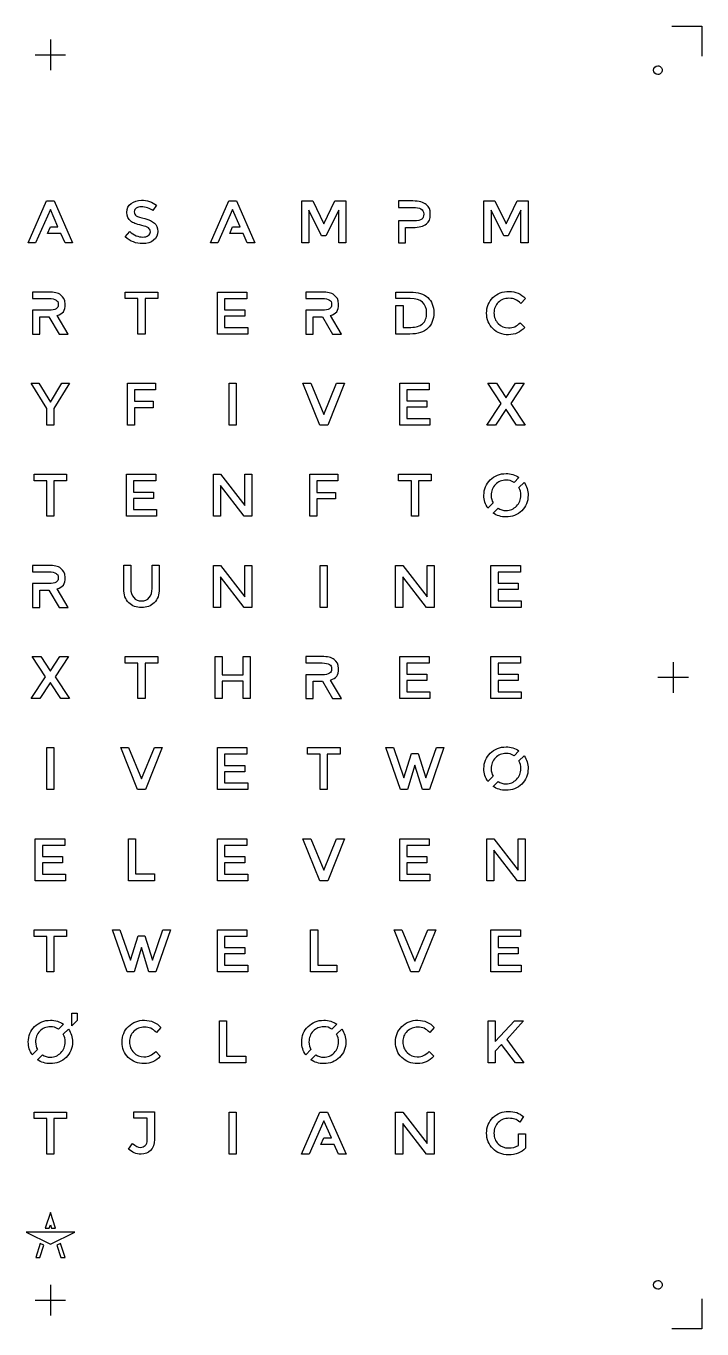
# Model space of a CAD drawing. Header units: millimetres. Extents: x 1 to 430, y 70 to 499.
# Drawn here: x 207.1 to 429.6, y 70.4 to 499.4 of the extents above; entities that cross this region are included whole.
import ezdxf

# ---------------------------------------------------------------- set-up
doc = ezdxf.new("R2010")
doc.units = ezdxf.units.MM
doc.layers.add('Layer_1', color=7, linetype='CONTINUOUS')

msp = doc.modelspace()

# ---------------------------------------------------------------- linework, layer by layer
at = {"layer": 'Layer_1', "color": 5}
for points in [[(419.682, 499.368), (429.632, 499.368), (429.632, 489.418)], [(215.13201, 494.893009), (215.13201, 484.893009)], [(210.13201, 489.893009), (220.13201, 489.893009)], [(250.06077, 440.359845), (248.81617, 438.601597)], [(334.4897, 441.772375), (329.74835, 441.772375), (329.74835, 439.658526), (334.45019, 439.658526)], [(334.78603, 435.185291), (329.74835, 435.185291), (329.74835, 427.963211)], [(239.78786, 429.948644), (241.24977, 431.706892)], [(329.74835, 427.963211), (332.07952, 427.963211), (332.07952, 433.071442), (334.52921, 433.071442)], [(214.42195, 411.772457), (209.28549, 411.772457), (209.28549, 409.658608), (214.57999, 409.658608)], [(304.42288, 411.772456), (299.28642, 411.772456), (299.28642, 409.658607), (304.58092, 409.658607)], [(333.57108, 409.619107), (328.90876, 409.619107), (328.90876, 411.772467), (333.6501, 411.772467)], [(371.52379, 409.648735), (370.04212, 408.028776)], [(214.52073, 405.778041), (209.28549, 405.778041), (209.28549, 397.9633)], [(209.28549, 397.9633), (211.61665, 397.9633), (211.61665, 403.664192), (214.67877, 403.664192), (217.97796, 397.9633), (220.9413, 397.9633), (217.32602, 404.039548)], [(304.52166, 405.77804), (299.28642, 405.77804), (299.28642, 397.9633)], [(299.28642, 397.9633), (301.61758, 397.9633), (301.61758, 403.664191), (304.6797, 403.664191), (307.97889, 397.9633), (310.94223, 397.9633), (307.32695, 404.039547)], [(333.49205, 397.9633), (328.90876, 397.9633), (328.90875, 407.314991), (331.23992, 407.314991)], [(331.23992, 407.314991), (331.23992, 400.156174), (333.8279, 400.156174)], [(369.82481, 401.687228), (371.32624, 400.146291)], [(369.40679, 350.71233), (367.77758, 349.10191)], [(369.37065, 347.38604), (371.08314, 349.07239)], [(360.89552, 342.33097), (359.18505, 340.6466)], [(360.86285, 339.00812), (362.49548, 340.62193)], [(214.42195, 321.77245), (209.28549, 321.77245), (209.28549, 319.6586), (214.57999, 319.6586)], [(239.2841, 314.09741), (239.2841, 321.8416), (241.61526, 321.8416), (241.61526, 314.19619)], [(248.64826, 314.19619), (248.64826, 321.8416), (250.97942, 321.8416), (250.97942, 314.09741)], [(214.52073, 315.77803), (209.28549, 315.77803), (209.28549, 307.96329)], [(209.28549, 307.96329), (211.61665, 307.96329), (211.61665, 313.66418), (214.67877, 313.66418), (217.97796, 307.96329), (220.9413, 307.96329), (217.32602, 314.03954)], [(304.42288, 291.7724), (299.28642, 291.7724), (299.28642, 289.65855), (304.58092, 289.65855)], [(420.15702, 289.86783), (420.15702, 279.86783)], [(304.52166, 285.77798), (299.28642, 285.77798), (299.28642, 277.96324)], [(299.28642, 277.96325), (301.61758, 277.96325), (301.61758, 283.66414), (304.6797, 283.66414), (307.97889, 277.96325), (310.94223, 277.96325), (307.32695, 284.0395)], [(425.15702, 284.86783), (415.15702, 284.86783)], [(369.40678, 260.71227), (367.77757, 259.10185)], [(369.37064, 257.38598), (371.08313, 259.07233)], [(360.89551, 252.33091), (359.18504, 250.64654)], [(360.86284, 249.00806), (362.49547, 250.62187)], [(219.40632, 170.71241), (217.77711, 169.10198)], [(219.37018, 167.38611), (221.08267, 169.07246)], [(251.5227, 169.64876), (250.04103, 168.0288)], [(309.40724, 170.7124), (307.77803, 169.10198)], [(309.3711, 167.38611), (311.08359, 169.07246)], [(341.5227, 169.64876), (340.04103, 168.0288)], [(210.89505, 162.33105), (209.18458, 160.64668)], [(210.86238, 159.00819), (212.49501, 160.622)], [(249.82371, 161.68725), (251.32514, 160.14631)], [(300.89597, 162.33104), (299.1855, 160.64667)], [(300.8633, 159.00819), (302.49593, 160.622)], [(339.82371, 161.68725), (341.32514, 160.14631)], [(242.65243, 139.73762), (242.65243, 141.83172), (249.36933, 141.83172), (249.36933, 132.72439)], [(247.03817, 132.60585), (247.03817, 139.73762), (242.65243, 139.73762)], [(370.89162, 140.28091), (369.64701, 138.5029)], [(369.19263, 134.59129), (371.52379, 134.59129), (371.52379, 129.86971)], [(369.19263, 130.79822), (369.19263, 134.59129)], [(240.89418, 129.603), (242.2178, 131.44027)], [(215.132, 84.84371), (215.132, 74.84371)], [(210.132, 79.84371), (220.132, 79.84371)], [(429.632, 80.319), (429.632, 70.369), (419.682, 70.369)]]:
    msp.add_lwpolyline(points, dxfattribs=at)
for points in [[(416.56106, 484.867821)], [(215.13213, 433.257712), (217.64131, 433.257712), (215.13236, 438.947612), (210.29192, 427.963211), (207.80302, 427.963211), (213.88775, 441.772375), (216.37695, 441.772375), (222.46168, 427.963211), (219.97247, 427.963211), (218.58958, 431.104351), (214.18387, 431.104351)], [(245.08236, 439.865955)], [(275.13193, 433.257712), (277.64111, 433.257712), (275.13216, 438.947612), (270.29172, 427.963211), (267.80282, 427.963211), (273.88755, 441.772375), (276.37675, 441.772375), (282.46148, 427.963211), (279.97227, 427.963211), (278.58938, 431.104351), (274.18367, 431.104351)], [(308.78242, 441.772367), (312.3977, 441.772367), (312.3977, 427.96321), (310.06653, 427.96321), (310.06653, 438.749761), (305.82922, 430.327233), (304.41998, 430.327233), (300.20004, 438.749761), (300.20004, 427.96321), (297.86887, 427.96321), (297.86887, 441.772367), (301.5039, 441.772368), (305.14323, 434.200806)], [(368.78198, 441.772367), (372.39726, 441.772367), (372.39726, 427.96321), (370.06609, 427.96321), (370.06609, 438.749761), (365.82878, 430.327233), (364.41953, 430.327233), (360.1996, 438.749761), (360.1996, 427.96321), (357.86843, 427.96321), (357.86843, 441.772367), (361.50346, 441.772368), (365.14279, 434.200806)], [(246.29733, 409.638862), (246.29733, 397.9633), (243.96617, 397.9633), (243.96617, 409.638862), (239.77798, 409.638862), (239.77798, 411.772467), (250.48552, 411.772467), (250.48552, 409.638862)], [(279.86367, 411.772467), (279.86367, 409.579595), (272.49483, 409.579595), (272.49483, 405.924809), (279.11296, 405.924809), (279.11296, 403.850471), (272.49483, 403.850471), (272.49483, 400.156174), (280.10074, 400.156174), (280.10074, 397.9633), (270.16367, 397.9633), (270.16367, 411.772467)], [(365.93296, 399.98825)], [(216.3177, 367.96321), (213.94702, 367.96321), (213.94702, 373.41576), (208.81057, 381.77238), (211.35904, 381.77238), (215.13236, 375.49009), (218.90568, 381.77238), (221.45415, 381.77238), (216.3177, 373.41576)], [(242.85985, 379.59926), (242.85985, 375.80618), (248.98409, 375.80618), (248.98409, 373.65282), (242.85985, 373.65282), (242.85985, 367.96321), (240.52869, 367.96321), (240.52869, 381.77238), (249.7348, 381.77238), (249.715, 379.59926)], [(273.96662, 381.77238), (276.29778, 381.77238), (276.29778, 367.96321), (273.96662, 367.96321)], [(306.43717, 367.96321), (303.82943, 367.96321), (298.27811, 381.77238), (300.88585, 381.77238), (305.1333, 371.45995), (309.38076, 381.77238), (311.98849, 381.77238)], [(339.86324, 381.77238), (339.86324, 379.5795), (332.4944, 379.5795), (332.4944, 375.92472), (339.11253, 375.92472), (339.11253, 373.85038), (332.4944, 373.85038), (332.4944, 370.15608), (340.10031, 370.15608), (340.10031, 367.96321), (330.16324, 367.96321), (330.16324, 381.77238)], [(368.58019, 367.96321), (365.18223, 373.15893), (365.08343, 373.15893), (361.68546, 367.96321), (358.78139, 367.96321), (363.52273, 375.05547), (359.11724, 381.77238), (362.00155, 381.77238), (365.08343, 377.11005), (365.18223, 377.11005), (368.2641, 381.77238), (371.14842, 381.77238), (366.74292, 375.05547), (371.48426, 367.96321)], [(216.29794, 349.63882), (216.29794, 337.96326), (213.96678, 337.96326), (213.96678, 349.63882), (209.77859, 349.63882), (209.77859, 351.77242), (220.48613, 351.77242), (220.48613, 349.63882)], [(249.86323, 351.77242), (249.86323, 349.57955), (242.49439, 349.57955), (242.49439, 345.92476), (249.11251, 345.92476), (249.11251, 343.85043), (242.49439, 343.85043), (242.49439, 340.15613), (250.10029, 340.15613), (250.10029, 337.96326), (240.16323, 337.96326), (240.16323, 351.77242)], [(279.14259, 351.77242), (281.47375, 351.77242), (281.47375, 337.96326), (278.94503, 337.96326), (271.12181, 348.03861), (271.12181, 337.96326), (268.79065, 337.96326), (268.79065, 351.77242), (271.12181, 351.77242), (279.14259, 341.46)], [(302.86141, 349.59931), (302.86141, 345.80623), (308.98564, 345.80623), (308.98564, 343.65287), (302.86141, 343.65287), (302.86141, 337.96326), (300.53025, 337.96326), (300.53025, 351.77242), (309.73636, 351.77242), (309.71656, 349.59931)], [(336.29733, 349.63882), (336.29733, 337.96326), (333.96617, 337.96326), (333.96617, 349.63882), (329.77798, 349.63882), (329.77798, 351.77242), (340.48552, 351.77242), (340.48552, 349.63882)], [(365.13283, 349.87589)], [(365.13283, 339.8598)], [(279.14259, 321.77245), (281.47375, 321.77245), (281.47375, 307.96329), (278.94503, 307.96329), (271.12181, 318.03864), (271.12181, 307.96329), (268.79065, 307.96329), (268.79065, 321.77245), (271.12181, 321.77245), (279.14259, 311.46003)], [(303.96772, 321.77245), (306.29888, 321.77245), (306.29888, 307.96329), (303.96772, 307.96329)], [(339.14216, 321.77245), (341.47332, 321.77245), (341.47332, 307.96329), (338.9446, 307.96329), (331.12139, 318.03864), (331.12139, 307.96329), (328.79023, 307.96329), (328.79023, 321.77245), (331.12139, 321.77245), (339.14216, 311.46003)], [(369.86431, 321.77245), (369.86431, 319.57958), (362.49547, 319.57958), (362.49547, 315.92479), (369.1136, 315.92479), (369.1136, 313.85046), (362.49547, 313.85046), (362.49547, 310.15616), (370.10138, 310.15616), (370.10138, 307.96329), (360.16431, 307.96329), (360.16431, 321.77245)], [(242.56353, 311.19334)], [(218.57972, 277.96324), (215.18175, 283.15896), (215.08295, 283.15896), (211.68499, 277.96324), (208.78092, 277.96324), (213.52226, 285.0555), (209.11676, 291.77241), (212.00108, 291.77241), (215.08295, 287.11008), (215.18175, 287.11008), (218.26363, 291.77241), (221.14794, 291.77241), (216.74244, 285.0555), (221.48379, 277.96324)], [(246.29733, 289.6388), (246.29733, 277.96324), (243.96617, 277.96324), (243.96617, 289.6388), (239.77798, 289.6388), (239.77798, 291.77241), (250.48552, 291.77241), (250.48552, 289.6388)], [(269.37345, 277.96324), (269.37345, 291.77241), (271.70461, 291.77241), (271.70461, 285.78646), (278.5598, 285.78646), (278.5598, 291.77241), (280.89096, 291.77241), (280.89096, 277.96324), (278.5598, 277.96324), (278.5598, 283.61334), (271.70461, 283.61334), (271.70461, 277.96324)], [(339.86324, 291.77241), (339.86324, 289.57953), (332.4944, 289.57953), (332.4944, 285.92475), (339.11253, 285.92475), (339.11253, 283.85041), (332.4944, 283.85041), (332.4944, 280.15611), (340.10031, 280.15611), (340.10031, 277.96324), (330.16324, 277.96324), (330.16324, 291.77241)], [(369.86431, 291.77241), (369.86431, 289.57953), (362.49547, 289.57953), (362.49547, 285.92475), (369.1136, 285.92475), (369.1136, 283.85041), (362.49547, 283.85041), (362.49547, 280.15611), (370.10138, 280.15611), (370.10138, 277.96324), (360.16431, 277.96324), (360.16431, 291.77241)], [(213.9668, 261.77238), (216.29796, 261.77238), (216.29796, 247.96321), (213.9668, 247.96321)], [(246.43563, 247.96321), (243.82789, 247.96321), (238.27657, 261.77238), (240.88431, 261.77238), (245.13176, 251.45995), (249.37921, 261.77238), (251.98695, 261.77238)], [(279.86367, 261.77238), (279.86367, 259.5795), (272.49483, 259.5795), (272.49483, 255.92472), (279.11296, 255.92472), (279.11296, 253.85038), (272.49483, 253.85038), (272.49483, 250.15608), (280.10074, 250.15608), (280.10074, 247.96321), (270.16367, 247.96321), (270.16367, 261.77238)], [(306.29886, 259.63877), (306.29886, 247.96321), (303.96769, 247.96321), (303.96769, 259.63877), (299.77951, 259.63877), (299.77951, 261.77238), (310.48704, 261.77238), (310.48704, 259.63877)], [(338.73151, 251.8353), (342.20849, 261.77237), (344.71745, 261.77237), (339.89709, 247.9632), (337.58568, 247.9632), (335.13175, 255.95933), (332.67782, 247.9632), (330.36642, 247.9632), (325.54605, 261.77237), (328.05501, 261.77237), (331.532, 251.8353), (334.011, 259.8285), (336.25251, 259.8285)], [(365.13282, 259.87583)], [(365.13282, 249.85974)], [(219.86384, 231.77245), (219.86384, 229.57958), (212.495, 229.57958), (212.495, 225.92479), (219.11312, 225.92479), (219.11312, 223.85046), (212.495, 223.85046), (212.495, 220.15616), (220.1009, 220.15616), (220.1009, 217.96329), (210.16384, 217.96329), (210.16384, 231.77245)], [(240.81516, 217.96329), (240.81516, 231.77245), (243.14632, 231.77245), (243.14632, 220.17591), (249.44836, 220.17591), (249.44836, 217.96329)], [(279.86367, 231.77245), (279.86367, 229.57958), (272.49483, 229.57958), (272.49483, 225.92479), (279.11296, 225.92479), (279.11296, 223.85046), (272.49483, 223.85046), (272.49483, 220.15616), (280.10074, 220.15616), (280.10074, 217.96329), (270.16367, 217.96329), (270.16367, 231.77245)], [(306.43717, 217.96329), (303.82943, 217.96329), (298.27811, 231.77245), (300.88585, 231.77245), (305.1333, 221.46003), (309.38076, 231.77245), (311.98849, 231.77245)], [(339.86324, 231.77245), (339.86324, 229.57958), (332.4944, 229.57958), (332.4944, 225.92479), (339.11253, 225.92479), (339.11253, 223.85046), (332.4944, 223.85046), (332.4944, 220.15616), (340.10031, 220.15616), (340.10031, 217.96329), (330.16324, 217.96329), (330.16324, 231.77245)], [(369.14323, 231.77245), (371.47439, 231.77245), (371.47439, 217.96329), (368.94567, 217.96329), (361.12245, 228.03864), (361.12245, 217.96329), (358.79129, 217.96329), (358.79129, 231.77245), (361.12245, 231.77245), (369.14323, 221.46003)], [(216.29794, 199.63882), (216.29794, 187.96326), (213.96678, 187.96326), (213.96678, 199.63882), (209.77859, 199.63882), (209.77859, 201.77242), (220.48613, 201.77242), (220.48613, 199.63882)], [(248.73151, 191.83533), (252.20849, 201.77241), (254.71745, 201.77241), (249.89709, 187.96324), (247.58568, 187.96324), (245.13175, 195.95937), (242.67782, 187.96324), (240.36642, 187.96324), (235.54605, 201.77241), (238.05501, 201.77241), (241.532, 191.83533), (244.011, 199.82854), (246.25251, 199.82854)], [(279.86367, 201.77242), (279.86367, 199.57955), (272.49483, 199.57955), (272.49483, 195.92476), (279.11296, 195.92476), (279.11296, 193.85043), (272.49483, 193.85043), (272.49483, 190.15613), (280.10074, 190.15613), (280.10074, 187.96326), (270.16367, 187.96326), (270.16367, 201.77242)], [(300.81671, 187.96326), (300.81671, 201.77242), (303.14788, 201.77242), (303.14788, 190.17588), (309.44991, 190.17588), (309.44991, 187.96326)], [(336.43565, 187.96326), (333.82791, 187.96326), (328.27658, 201.77242), (330.88432, 201.77242), (335.13178, 191.46), (339.37923, 201.77242), (341.98697, 201.77242)], [(369.86431, 201.77242), (369.86431, 199.57955), (362.49547, 199.57955), (362.49547, 195.92476), (369.1136, 195.92476), (369.1136, 193.85043), (362.49547, 193.85043), (362.49547, 190.15613), (370.10138, 190.15613), (370.10138, 187.96326), (360.16431, 187.96326), (360.16431, 201.77242)], [(222.20075, 174.37612), (223.9343, 174.37612), (223.9343, 171.90293), (222.20075, 170.16938)], [(270.81562, 157.96335), (270.81562, 171.77251), (273.14678, 171.77251), (273.14678, 160.17598), (279.44881, 160.17598), (279.44881, 157.96335)], [(359.28519, 171.77251), (361.61635, 171.77251), (361.61635, 165.03585), (367.93814, 171.77251), (370.90148, 171.77251), (365.35016, 165.7273), (370.9805, 157.96335), (368.21472, 157.96335), (363.63142, 164.00856), (361.61635, 161.83545), (361.61635, 157.96335), (359.28519, 157.96335)], [(215.13235, 169.87596)], [(305.13328, 169.87596)], [(215.13235, 159.85988)], [(245.93186, 159.98827)], [(305.13328, 159.85987)], [(335.93186, 159.98827)], [(216.29794, 139.63885), (216.29794, 127.96329), (213.96678, 127.96329), (213.96678, 139.63885), (209.77859, 139.63885), (209.77859, 141.77245), (220.48613, 141.77245), (220.48613, 139.63885)], [(273.96662, 141.77245), (276.29778, 141.77245), (276.29778, 127.96329), (273.96662, 127.96329)], [(305.13303, 133.257712), (307.64221, 133.257712), (305.13326, 138.947612), (300.29282, 127.963211), (297.80392, 127.963211), (303.88865, 141.772375), (306.37785, 141.772375), (312.46258, 127.963211), (309.97337, 127.963211), (308.59048, 131.104351), (304.18477, 131.104351)], [(339.14216, 141.77245), (341.47332, 141.77245), (341.47332, 127.96329), (338.9446, 127.96329), (331.12139, 138.03864), (331.12139, 127.96329), (328.79023, 127.96329), (328.79023, 141.77245), (331.12139, 141.77245), (339.14216, 131.46003)], [(213.42621, 103.50383), (214.77352, 103.50383), (215.13236, 104.60582), (215.49119, 103.50383), (216.8385, 103.50383), (215.13235, 108.74296)], [(207.13071, 102.25537), (215.13237, 98.2794), (223.134, 102.25537)], [(210.2929, 93.88244), (211.64023, 93.88244), (212.95032, 97.90522), (211.79063, 98.48147)], [(218.6245, 93.88244), (219.9718, 93.88244), (218.47408, 98.48144), (217.31442, 97.90522)], [(416.56106, 84.86823)]]:
    msp.add_lwpolyline(points, close=True, dxfattribs=at)
for points in [[(413.70391, 484.867821), (413.70391, 485.656799), (414.343502, 486.296391), (415.13248, 486.296392)], [(415.13248, 483.43925), (414.343502, 483.439251), (413.70391, 484.078843), (413.70391, 484.867821)], [(415.13248, 486.296392), (415.511362, 486.296394), (415.874727, 486.145886), (416.142638, 485.877976)], [(416.142638, 485.877976), (416.410549, 485.610067), (416.56106, 485.246703), (416.56106, 484.867821)], [(416.56106, 484.867821), (416.56106, 484.488939), (416.410549, 484.125575), (416.142638, 483.857666)], [(416.142638, 483.857666), (415.874727, 483.589756), (415.511362, 483.439248), (415.13248, 483.43925)], [(241.72391, 440.972269), (242.65901, 441.6703), (243.81142, 442.019315), (245.18114, 442.019315)], [(245.18114, 442.019315), (246.063553, 442.019315), (246.939383, 441.874441), (247.80863, 441.584692)], [(240.34102, 438.028684), (240.34102, 439.306213), (240.801983, 440.287408), (241.72391, 440.972269)], [(241.56586, 435.183878), (240.7493, 435.802887), (240.34102, 436.751155), (240.34102, 438.028684)], [(243.42289, 439.451087), (242.988263, 439.174509), (242.77095, 438.753056), (242.77095, 438.186729)], [(242.77095, 438.186729), (242.77095, 437.633572), (242.988263, 437.205534), (243.42289, 436.902615)], [(245.08236, 439.865955), (244.410667, 439.865955), (243.85751, 439.727666), (243.42289, 439.451087)], [(247.1567, 439.510354), (246.458667, 439.747421), (245.76722, 439.865955), (245.08236, 439.865955)], [(248.81617, 438.601597), (248.407883, 438.970368), (247.854727, 439.273287), (247.1567, 439.510354)], [(247.80863, 441.584692), (248.677877, 441.294943), (249.42859, 440.886661), (250.06077, 440.359845)], [(334.45019, 439.658526), (335.71455, 439.658526), (336.54333, 439.561116), (337.136, 439.166)], [(338.873, 440.567284), (337.91156, 441.370678), (336.58379, 441.772375), (334.4897, 441.772375)], [(337.136, 439.166), (337.72867, 438.770888), (338.025, 438.421439), (338.025, 437.46)], [(340.215, 437.382398), (340.215, 439.055038), (339.83444, 439.763889), (338.873, 440.567284)], [(242.96851, 434.373898), (242.441697, 434.584625), (241.974147, 434.854618), (241.56586, 435.183878)], [(245.27992, 433.702208), (244.265793, 433.952445), (243.495323, 434.176342), (242.96851, 434.373898)], [(243.42289, 436.902615), (243.85751, 436.612866), (244.779437, 436.296777), (246.18867, 435.954346)], [(247.41352, 432.892228), (247.00524, 433.195147), (246.29404, 433.465141), (245.27992, 433.702208)], [(246.18867, 435.954346), (247.611077, 435.611916), (248.67788, 435.131196), (249.38908, 434.512187)], [(249.38908, 434.512187), (250.113453, 433.893178), (250.47564, 432.977836), (250.47564, 431.766159)], [(334.52921, 433.071442), (336.55745, 433.071442), (337.95839, 433.459969), (338.933, 434.237022)], [(337.414, 435.816), (336.95303, 435.328696), (336.07673, 435.185291), (334.78603, 435.185291)], [(338.025, 437.46), (338.025, 436.511731), (337.88813, 436.316476), (337.414, 435.816)], [(338.933, 434.237022), (339.92078, 435.014076), (340.215, 435.709757), (340.215, 437.382398)], [(245.53674, 427.716261), (243.376793, 427.716261), (241.4605, 428.460389), (239.78786, 429.948644)], [(241.24977, 431.706892), (242.645837, 430.495215), (244.094583, 429.889377), (245.59601, 429.889377)], [(245.59601, 429.889377), (246.346717, 429.889377), (246.939383, 430.047422), (247.37401, 430.363511)], [(247.37401, 430.363511), (247.821803, 430.692771), (248.0457, 431.120809), (248.0457, 431.647625)], [(248.0457, 431.647625), (248.0457, 432.187612), (247.834973, 432.602479), (247.41352, 432.892228)], [(250.47564, 431.766159), (250.47564, 430.567652), (250.02126, 429.593043), (249.1125, 428.84233)], [(249.1125, 428.84233), (248.203747, 428.091617), (247.011827, 427.716261), (245.53674, 427.716261)], [(360.83601, 409.964824), (362.245243, 411.334546), (364.016663, 412.019407), (366.15027, 412.019407)], [(366.15027, 412.019407), (368.297043, 412.019407), (370.088217, 411.229183), (371.52379, 409.648735)], [(218.54571, 410.806082), (217.63695, 411.517283), (216.52921, 411.772457), (214.42195, 411.772457)], [(214.57999, 409.658608), (215.83118, 409.658608), (216.5004, 409.487393), (216.98771, 409.144963)], [(216.98771, 409.144963), (217.47499, 408.815703), (217.71871, 408.62584), (217.71871, 407.717082)], [(217.71871, 407.717082), (217.71871, 406.821495), (217.48184, 406.698364), (217.00771, 406.290082)], [(217.32602, 404.039548), (219.31475, 404.632216), (220.00871, 405.538623), (220.00871, 407.817103)], [(220.00871, 407.817103), (220.00871, 409.384381), (219.45447, 410.094881), (218.54571, 410.806082)], [(308.54664, 410.806081), (307.63788, 411.517282), (306.53014, 411.772456), (304.42288, 411.772456)], [(304.58092, 409.658607), (305.83211, 409.658607), (306.50133, 409.487392), (306.98864, 409.144962)], [(306.98864, 409.144962), (307.47592, 408.815702), (307.71964, 408.625839), (307.71964, 407.717081)], [(307.71964, 407.717081), (307.71964, 406.821494), (307.48277, 406.698363), (307.00864, 406.290081)], [(307.32695, 404.039547), (309.31568, 404.632215), (310.00964, 405.538622), (310.00964, 407.817102)], [(310.00964, 407.817102), (310.00964, 409.38438), (309.4554, 410.09488), (308.54664, 410.806081)], [(339.00387, 404.877763), (339.00387, 408.038659), (337.19294, 409.619107), (333.57108, 409.619107)], [(333.6501, 411.772467), (336.12613, 411.772467), (338.02926, 411.166629), (339.35947, 409.954952)], [(339.35947, 409.954952), (340.68968, 408.756445), (341.35478, 407.083804), (341.35478, 404.937029)], [(358.74192, 404.828368), (358.74192, 406.882951), (359.43995, 408.595103), (360.83601, 409.964824)], [(362.59426, 408.364621), (361.645993, 407.469034), (361.17186, 406.316624), (361.17186, 404.907391)], [(366.11076, 409.727757), (364.7147, 409.727757), (363.542533, 409.273378), (362.59426, 408.364621)], [(368.16534, 409.352401), (367.585847, 409.602638), (366.900987, 409.727757), (366.11076, 409.727757)], [(370.04212, 408.028776), (369.3836, 408.660955), (368.758007, 409.102163), (368.16534, 409.352401)], [(217.00771, 406.290082), (216.53358, 405.8818), (215.83777, 405.778041), (214.52073, 405.778041)], [(307.00864, 406.290081), (306.53451, 405.881799), (305.8387, 405.77804), (304.52166, 405.77804)], [(337.66049, 401.34151), (338.55608, 402.144905), (339.00387, 403.323656), (339.00387, 404.877763)], [(341.35478, 404.937029), (341.35478, 402.790254), (340.70943, 401.091271), (339.41873, 399.84008)], [(360.7965, 399.73142), (359.42678, 401.074803), (358.74192, 402.773786), (358.74192, 404.828368)], [(361.17186, 404.907391), (361.17186, 403.511328), (361.63941, 402.339163), (362.57451, 401.390894)], [(339.41873, 399.84008), (338.12804, 398.58889), (336.15248, 397.9633), (333.49205, 397.9633)], [(333.8279, 400.156174), (335.50054, 400.156174), (336.77807, 400.551286), (337.66049, 401.34151)], [(365.99223, 397.71635), (363.911303, 397.71635), (362.179393, 398.38804), (360.7965, 399.73142)], [(362.57451, 401.390894), (363.522777, 400.455798), (364.64226, 399.98825), (365.93296, 399.98825)], [(365.93296, 399.98825), (366.736353, 399.98825), (367.4278, 400.119953), (368.0073, 400.383358)], [(371.32624, 400.146291), (369.864327, 398.52633), (368.086323, 397.71635), (365.99223, 397.71635)], [(368.0073, 400.383358), (368.586793, 400.659937), (369.19263, 401.09456), (369.82481, 401.687228)], [(359.95687, 349.95491), (361.35293, 351.32463), (363.07825, 352.00949), (365.13283, 352.00949)], [(365.13283, 352.00949), (366.76537, 352.00949), (368.19002, 351.5771), (369.40679, 350.71233)], [(357.86277, 344.85796), (357.86277, 346.89937), (358.5608, 348.59836), (359.95687, 349.95491)], [(361.65585, 348.41397), (360.72075, 347.43936), (360.2532, 346.25403), (360.2532, 344.85796)], [(365.13283, 349.87589), (363.76311, 349.87589), (362.60412, 349.38858), (361.65585, 348.41397)], [(367.77758, 349.10191), (367.01105, 349.6179), (366.12947, 349.87589), (365.13283, 349.87589)], [(371.08314, 349.07239), (371.96298, 347.88338), (372.4029, 346.47857), (372.4029, 344.85796)], [(359.18505, 340.6466), (358.30353, 341.84248), (357.86277, 343.24627), (357.86277, 344.85796)], [(360.2532, 344.85796), (360.2532, 343.92215), (360.46731, 343.07981), (360.89552, 342.33097)], [(368.59006, 341.32171), (369.53833, 342.29632), (370.01247, 343.47507), (370.01247, 344.85796)], [(370.01247, 344.85796), (370.01247, 345.79574), (369.79853, 346.63843), (369.37065, 347.38604)], [(372.4029, 344.85796), (372.4029, 342.82972), (371.70487, 341.13074), (370.3088, 339.76102)], [(365.13283, 337.72619), (363.50208, 337.72619), (362.07875, 338.1535), (360.86285, 339.00812)], [(362.49548, 340.62193), (363.26474, 340.11384), (364.14385, 339.8598), (365.13283, 339.8598)], [(365.13283, 339.8598), (366.50256, 339.8598), (367.65497, 340.3471), (368.59006, 341.32171)], [(370.3088, 339.76102), (368.91274, 338.40447), (367.18742, 337.72619), (365.13283, 337.72619)], [(218.54571, 320.80607), (217.63695, 321.51727), (216.52921, 321.77245), (214.42195, 321.77245)], [(214.57999, 319.6586), (215.83118, 319.6586), (216.5004, 319.48738), (216.98771, 319.14495)], [(216.98771, 319.14495), (217.47499, 318.81569), (217.71871, 318.62583), (217.71871, 317.71707)], [(217.71871, 317.71707), (217.71871, 316.82148), (217.48184, 316.69835), (217.00771, 316.29007)], [(217.32602, 314.03954), (219.31475, 314.6322), (220.00871, 315.53861), (220.00871, 317.81709)], [(220.00871, 317.81709), (220.00871, 319.38437), (219.45447, 320.09487), (218.54571, 320.80607)], [(217.00771, 316.29007), (216.53358, 315.88179), (215.83777, 315.77803), (214.52073, 315.77803)], [(240.92382, 309.49435), (239.830673, 310.574323), (239.2841, 312.108677), (239.2841, 314.09741)], [(241.61526, 314.19619), (241.61526, 312.93183), (241.93135, 311.93088), (242.56353, 311.19334)], [(247.69999, 311.19334), (248.33217, 311.93088), (248.64826, 312.93183), (248.64826, 314.19619)], [(250.97942, 314.09741), (250.97942, 312.108677), (250.432847, 310.574323), (249.3397, 309.49435)], [(245.13176, 307.89415), (243.419607, 307.89415), (242.01696, 308.42755), (240.92382, 309.49435)], [(242.56353, 311.19334), (243.19571, 310.455793), (244.051787, 310.08702), (245.13176, 310.08702)], [(245.13176, 310.08702), (246.211733, 310.08702), (247.06781, 310.455793), (247.69999, 311.19334)], [(249.3397, 309.49435), (248.24656, 308.42755), (246.843913, 307.89415), (245.13176, 307.89415)], [(308.54664, 290.80602), (307.63788, 291.51722), (306.53014, 291.7724), (304.42288, 291.7724)], [(304.58092, 289.65855), (305.83211, 289.65855), (306.50133, 289.48733), (306.98864, 289.1449)], [(306.98864, 289.1449), (307.47592, 288.81564), (307.71964, 288.62578), (307.71964, 287.71702)], [(307.71964, 287.71702), (307.71964, 286.82143), (307.48277, 286.6983), (307.00864, 286.29002)], [(307.32695, 284.0395), (309.31568, 284.63215), (310.00964, 285.53856), (310.00964, 287.81704)], [(310.00964, 287.81704), (310.00964, 289.38433), (309.4554, 290.09482), (308.54664, 290.80602)], [(307.00864, 286.29002), (306.53451, 285.88174), (305.8387, 285.77798), (304.52166, 285.77798)], [(359.95686, 259.95485), (361.35292, 261.32457), (363.07824, 262.00943), (365.13282, 262.00943)], [(365.13282, 262.00943), (366.76536, 262.00943), (368.19001, 261.57704), (369.40678, 260.71227)], [(357.86276, 254.8579), (357.86276, 256.89931), (358.56079, 258.5983), (359.95686, 259.95485)], [(361.65584, 258.41391), (360.72074, 257.4393), (360.25319, 256.25397), (360.25319, 254.8579)], [(365.13282, 259.87583), (363.7631, 259.87583), (362.60411, 259.38852), (361.65584, 258.41391)], [(367.77757, 259.10185), (367.01104, 259.61784), (366.12946, 259.87583), (365.13282, 259.87583)], [(371.08313, 259.07233), (371.96297, 257.88332), (372.40289, 256.47851), (372.40289, 254.8579)], [(359.18504, 250.64654), (358.30352, 251.84242), (357.86276, 253.24621), (357.86276, 254.8579)], [(360.25319, 254.8579), (360.25319, 253.92209), (360.4673, 253.07975), (360.89551, 252.33091)], [(368.59005, 251.32165), (369.53832, 252.29626), (370.01246, 253.47501), (370.01246, 254.8579)], [(370.01246, 254.8579), (370.01246, 255.79568), (369.79852, 256.63837), (369.37064, 257.38598)], [(372.40289, 254.8579), (372.40289, 252.82966), (371.70486, 251.13068), (370.30879, 249.76096)], [(365.13282, 247.72613), (363.50207, 247.72613), (362.07874, 248.15344), (360.86284, 249.00806)], [(362.49547, 250.62187), (363.26473, 250.11378), (364.14384, 249.85974), (365.13282, 249.85974)], [(365.13282, 249.85974), (366.50255, 249.85974), (367.65496, 250.34704), (368.59005, 251.32165)], [(370.30879, 249.76096), (368.91273, 248.40441), (367.18741, 247.72613), (365.13282, 247.72613)], [(209.95639, 169.95499), (211.35246, 171.32471), (213.07778, 172.00956), (215.13235, 172.00956)], [(215.13235, 172.00956), (216.7649, 172.00956), (218.18955, 171.57717), (219.40632, 170.71241)], [(240.83492, 169.96485), (242.244153, 171.33457), (244.01557, 172.01943), (246.14917, 172.01943)], [(246.14917, 172.01943), (248.29595, 172.01943), (250.087127, 171.229207), (251.5227, 169.64876)], [(299.95733, 169.95498), (301.35338, 171.3247), (303.07871, 172.00956), (305.13328, 172.00956)], [(305.13328, 172.00956), (306.76582, 172.00956), (308.19047, 171.57717), (309.40724, 170.7124)], [(330.83492, 169.96485), (332.244153, 171.33457), (334.01557, 172.01943), (336.14917, 172.01943)], [(336.14917, 172.01943), (338.29595, 172.01943), (340.087127, 171.229207), (341.5227, 169.64876)], [(207.86229, 164.85804), (207.86229, 166.89945), (208.56033, 168.59844), (209.95639, 169.95499)], [(211.65538, 168.41404), (210.72027, 167.43943), (210.25273, 166.2541), (210.25273, 164.85804)], [(215.13235, 169.87596), (213.76263, 169.87596), (212.60364, 169.38865), (211.65538, 168.41404)], [(217.77711, 169.10198), (217.01057, 169.61797), (216.129, 169.87596), (215.13235, 169.87596)], [(220.012, 164.85803), (220.012, 165.79581), (219.79806, 166.6385), (219.37018, 167.38611)], [(221.08267, 169.07246), (221.96251, 167.88345), (222.40243, 166.47864), (222.40243, 164.85803)], [(238.74082, 164.82839), (238.74082, 166.88297), (239.438853, 168.595123), (240.83492, 169.96485)], [(242.59316, 168.36464), (241.644893, 167.469053), (241.17076, 166.316643), (241.17076, 164.90741)], [(246.10966, 169.72778), (244.7136, 169.72778), (243.541433, 169.2734), (242.59316, 168.36464)], [(248.16424, 169.35242), (247.584747, 169.60266), (246.899887, 169.72778), (246.10966, 169.72778)], [(250.04103, 168.0288), (249.38251, 168.66098), (248.756913, 169.102187), (248.16424, 169.35242)], [(297.86322, 164.85803), (297.86322, 166.89944), (298.56126, 168.59843), (299.95733, 169.95498)], [(301.6563, 168.41404), (300.7212, 167.43943), (300.25365, 166.2541), (300.25365, 164.85803)], [(305.13328, 169.87596), (303.76357, 169.87596), (302.60457, 169.38865), (301.6563, 168.41404)], [(307.77803, 169.10198), (307.0115, 169.61797), (306.12993, 169.87596), (305.13328, 169.87596)], [(310.01292, 164.85803), (310.01292, 165.79581), (309.79899, 166.6385), (309.3711, 167.38611)], [(311.08359, 169.07246), (311.96343, 167.88345), (312.40335, 166.47864), (312.40335, 164.85803)], [(328.74082, 164.82839), (328.74082, 166.88297), (329.438853, 168.595123), (330.83492, 169.96485)], [(332.59316, 168.36464), (331.644893, 167.469053), (331.17076, 166.316643), (331.17076, 164.90741)], [(336.10966, 169.72778), (334.7136, 169.72778), (333.541433, 169.2734), (332.59316, 168.36464)], [(338.16424, 169.35242), (337.584747, 169.60266), (336.899887, 169.72778), (336.10966, 169.72778)], [(340.04103, 168.0288), (339.38251, 168.66098), (338.756913, 169.102187), (338.16424, 169.35242)], [(209.18458, 160.64668), (208.30306, 161.84255), (207.86229, 163.24635), (207.86229, 164.85804)], [(210.25273, 164.85804), (210.25273, 163.92223), (210.46684, 163.07989), (210.89505, 162.33105)], [(218.58958, 161.32178), (219.53786, 162.2964), (220.012, 163.47514), (220.012, 164.85803)], [(222.40243, 164.85803), (222.40243, 162.82979), (221.7044, 161.13081), (220.30833, 159.76109)], [(240.79541, 159.73145), (239.425683, 161.07483), (238.74082, 162.77381), (238.74082, 164.82839)], [(241.17076, 164.90741), (241.17076, 163.51135), (241.63831, 162.339187), (242.57341, 161.39092)], [(299.1855, 160.64667), (298.30398, 161.84255), (297.86322, 163.24634), (297.86322, 164.85803)], [(300.25365, 164.85803), (300.25365, 163.92222), (300.46776, 163.07988), (300.89597, 162.33104)], [(308.59051, 161.32178), (309.53878, 162.29639), (310.01292, 163.47514), (310.01292, 164.85803)], [(312.40335, 164.85803), (312.40335, 162.82979), (311.70532, 161.13081), (310.30925, 159.76109)], [(330.79541, 159.73145), (329.425683, 161.07483), (328.74082, 162.77381), (328.74082, 164.82839)], [(331.17076, 164.90741), (331.17076, 163.51135), (331.63831, 162.339187), (332.57341, 161.39092)], [(215.13235, 157.72626), (213.50161, 157.72626), (212.07828, 158.15358), (210.86238, 159.00819)], [(212.49501, 160.622), (213.26427, 160.11391), (214.14338, 159.85987), (215.13235, 159.85988)], [(215.13235, 159.85988), (216.50209, 159.85988), (217.65449, 160.34718), (218.58958, 161.32178)], [(220.30833, 159.76109), (218.91227, 158.40454), (217.18695, 157.72626), (215.13235, 157.72626)], [(245.99113, 157.71638), (243.910203, 157.71638), (242.178297, 158.38807), (240.79541, 159.73145)], [(242.57341, 161.39092), (243.521677, 160.45582), (244.64116, 159.98827), (245.93186, 159.98827)], [(245.93186, 159.98827), (246.735253, 159.98827), (247.4267, 160.119973), (248.0062, 160.38338)], [(251.32514, 160.14631), (249.863227, 158.526357), (248.085223, 157.71638), (245.99113, 157.71638)], [(248.0062, 160.38338), (248.5857, 160.65996), (249.191537, 161.094583), (249.82371, 161.68725)], [(305.13328, 157.72626), (303.50253, 157.72626), (302.0792, 158.15357), (300.8633, 159.00819)], [(302.49593, 160.622), (303.26519, 160.11391), (304.1443, 159.85987), (305.13328, 159.85987)], [(305.13328, 159.85987), (306.50301, 159.85987), (307.65542, 160.34717), (308.59051, 161.32178)], [(310.30925, 159.76109), (308.91319, 158.40454), (307.18787, 157.72626), (305.13328, 157.72626)], [(335.99113, 157.71638), (333.910203, 157.71638), (332.178297, 158.38807), (330.79541, 159.73145)], [(332.57341, 161.39092), (333.521677, 160.45582), (334.64116, 159.98827), (335.93186, 159.98827)], [(335.93186, 159.98827), (336.735253, 159.98827), (337.4267, 160.119973), (338.0062, 160.38338)], [(341.32514, 160.14631), (339.863227, 158.526357), (338.085223, 157.71638), (335.99113, 157.71638)], [(338.0062, 160.38338), (338.5857, 160.65996), (339.191537, 161.094583), (339.82371, 161.68725)], [(360.83601, 139.96482), (362.245243, 141.33454), (363.944227, 142.0194), (365.93296, 142.0194)], [(365.93296, 142.0194), (367.921693, 142.0194), (369.57458, 141.439903), (370.89162, 140.28091)], [(358.74192, 134.82836), (358.74192, 136.88294), (359.43995, 138.595093), (360.83601, 139.96482)], [(362.59426, 138.36461), (361.645993, 137.469023), (361.17186, 136.28369), (361.17186, 134.80861)], [(366.11076, 139.72775), (364.7147, 139.72775), (363.542533, 139.27337), (362.59426, 138.36461)], [(368.0073, 139.45117), (367.467313, 139.635557), (366.835133, 139.72775), (366.11076, 139.72775)], [(369.64701, 138.5029), (369.107023, 138.963867), (368.560453, 139.279957), (368.0073, 139.45117)], [(360.7965, 129.73142), (359.42678, 131.0748), (358.74192, 132.77378), (358.74192, 134.82836)], [(361.17186, 134.80861), (361.17186, 133.34669), (361.632823, 132.167937), (362.55475, 131.27235)], [(245.00334, 127.90402), (243.396553, 127.90402), (242.026833, 128.470347), (240.89418, 129.603)], [(242.2178, 131.44027), (243.113387, 130.584197), (243.98922, 130.15616), (244.8453, 130.15616)], [(244.8453, 130.15616), (245.451133, 130.15616), (245.964777, 130.3603), (246.38623, 130.76858)], [(248.14448, 129.10911), (247.32792, 128.305717), (246.280873, 127.90402), (245.00334, 127.90402)], [(246.38623, 130.76858), (246.820857, 131.17686), (247.03817, 131.789283), (247.03817, 132.60585)], [(249.36933, 132.72439), (249.36933, 131.117597), (248.961047, 129.912503), (248.14448, 129.10911)], [(365.93296, 127.71634), (363.891547, 127.71634), (362.179393, 128.388033), (360.7965, 129.73142)], [(362.55475, 131.27235), (363.476677, 130.389937), (364.589577, 129.94873), (365.89345, 129.94873)], [(365.89345, 129.94873), (367.21049, 129.94873), (368.310217, 130.231893), (369.19263, 130.79822)], [(371.52379, 129.86971), (370.219923, 128.43413), (368.356313, 127.71634), (365.93296, 127.71634)], [(413.70391, 84.86823), (413.703911, 85.657207), (414.343503, 86.296799), (415.13248, 86.2968)], [(415.13248, 86.2968), (415.511362, 86.296802), (415.874727, 86.146294), (416.142638, 85.878385)], [(416.142638, 85.878385), (416.410549, 85.610476), (416.56106, 85.247112), (416.56106, 84.86823)], [(415.13248, 83.43966), (414.343503, 83.439661), (413.703911, 84.079253), (413.70391, 84.86823)], [(416.142638, 83.858075), (415.874727, 83.590166), (415.511362, 83.439658), (415.13248, 83.43966)], [(416.56106, 84.86823), (416.56106, 84.489348), (416.410549, 84.125984), (416.142638, 83.858075)]]:
    msp.add_open_spline(points, degree=3, dxfattribs=at)

doc.saveas('drawing.dxf')
